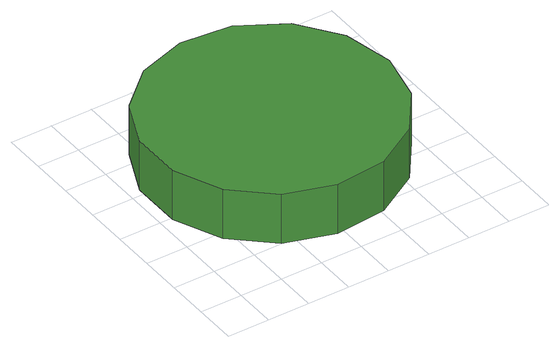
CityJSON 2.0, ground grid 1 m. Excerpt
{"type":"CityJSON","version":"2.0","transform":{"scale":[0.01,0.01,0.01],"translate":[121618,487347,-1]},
"CityObjects":{
"tree1":{"type":"SolitaryVegetationObject","attributes":{"function":"something"},"geometry":[{"type":"MultiSurface","lod":"1","boundaries":[[[0,1,2,3,4,5,6,7,8,9,10,11,12,13,14]],[[15,16,17,18,19,20,21,22,23,24,25,26,27,28,29]],[[0,29,28,1]],[[1,28,27,2]],[[2,27,26,3]],[[3,26,25,4]],[[4,25,24,5]],[[5,24,23,6]],[[6,23,22,7]],[[7,22,21,8]],[[8,21,20,9]],[[9,20,19,10]],[[10,19,18,11]],[[11,18,17,12]],[[12,17,16,13]],[[13,16,15,14]],[[14,15,29,0]]]}]}
},
"vertices":[
[610,356,192],[584,476,192],[513,574,192],[407,636,192],[285,648,192],[169,611,192],[78,529,192],[28,417,192],[28,295,192],[78,183,192],[169,101,192],[285,64,192],[407,76,192],[513,138,192],[584,236,192],[584,236,65],[513,138,65],[407,76,65],[285,64,65],[169,101,65],[78,183,65],[28,295,65],[28,417,65],[78,529,65],[169,611,65],[285,648,65],[407,636,65],[513,574,65],[584,476,65],[610,356,65]
]}
